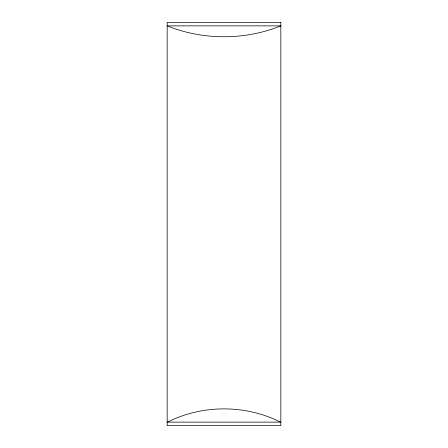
<?xml version="1.0" encoding="UTF-8"?>
<svg xmlns="http://www.w3.org/2000/svg" width="448" height="448" viewBox="0 0 448 448"><rect width="100%" height="100%" fill="white"/><g stroke="black" fill="none" stroke-linecap="round" stroke-linejoin="round"><path stroke-width="0.67" d="M167.16 422.358C201.93 404.415 246.07 404.415 280.84 422.358M167.16 422.128L280.84 422.128M280.84 25.872C244.916 40.376 203.084 40.376 167.16 25.872L280.84 25.872M280.84 22.4L167.16 22.4L167.16 425.6L280.84 425.6L280.84 22.4"/></g></svg>
